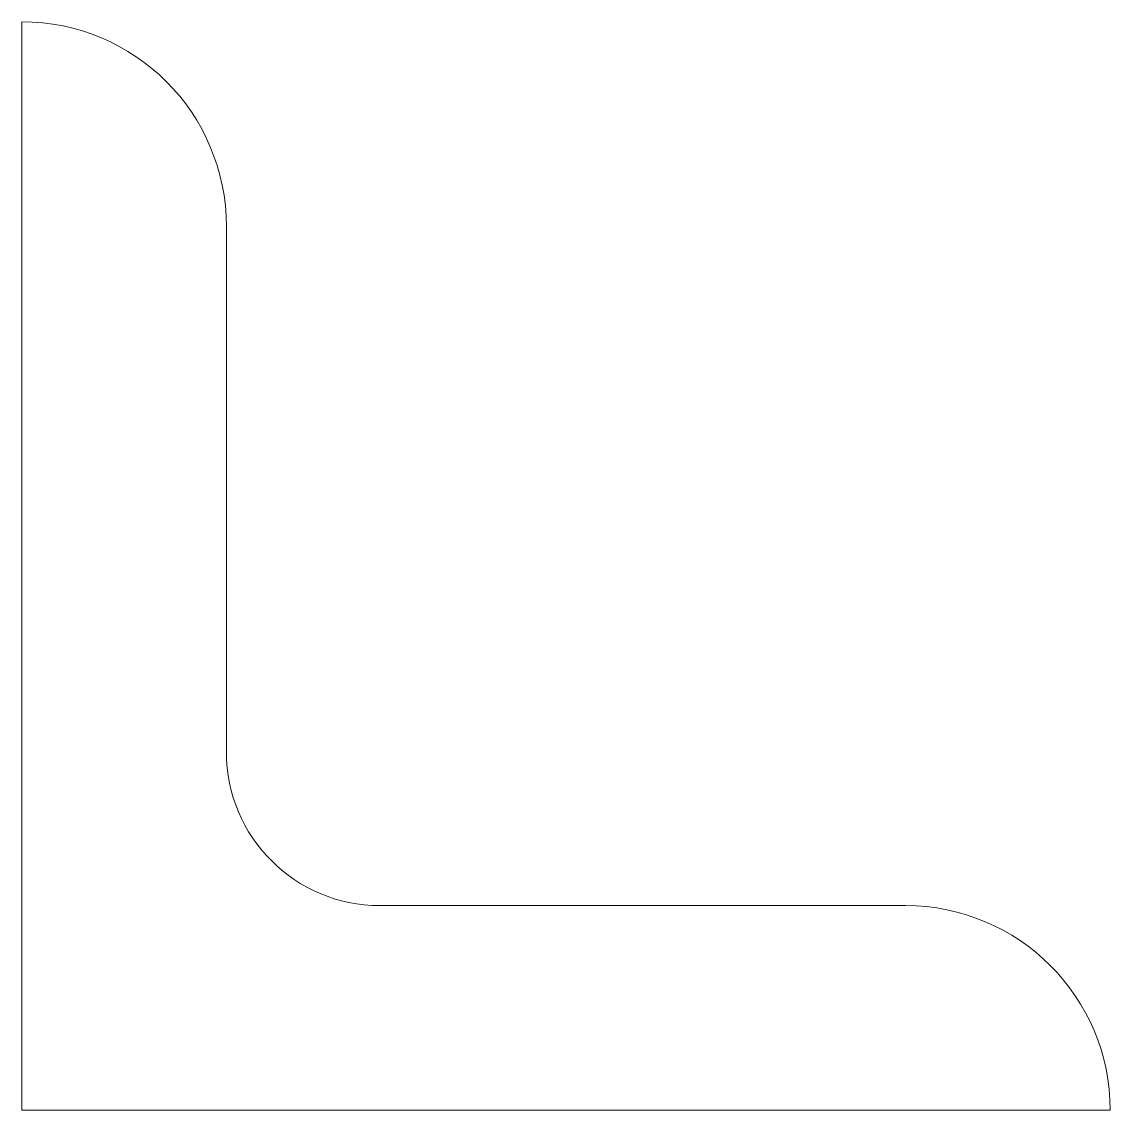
# Model space of a CAD drawing. Header units: inches. Extents: x 0 to 1, y 0 to 1.
import ezdxf

# ---------------------------------------------------------------- set-up
doc = ezdxf.new("R2010")
doc.units = ezdxf.units.IN
doc.header["$MEASUREMENT"] = 0
doc.layers.get('0').update_dxf_attribs({"linetype": 'CONTINUOUS'})

msp = doc.modelspace()

# ---------------------------------------------------------------- linework, layer by layer
at = {"color": 7, "linetype": 'CONTINUOUS', "lineweight": 15}
for p, q in [((0, 1), (0, 0)), ((0.188, 0.329), (0.188, 0.812)), ((0.812, 0.188), (0.329, 0.188)), ((0, 0), (1, 0))]:
    msp.add_line(p, q, dxfattribs=at)
for centre, radius, start, end in [((0, 0.812), 0.188, 0, 90), ((0.329, 0.329), 0.141, 180, 270), ((0.812, 0), 0.188, 0, 90)]:
    msp.add_arc(centre, radius, start, end, dxfattribs=at)

doc.saveas('drawing.dxf')
